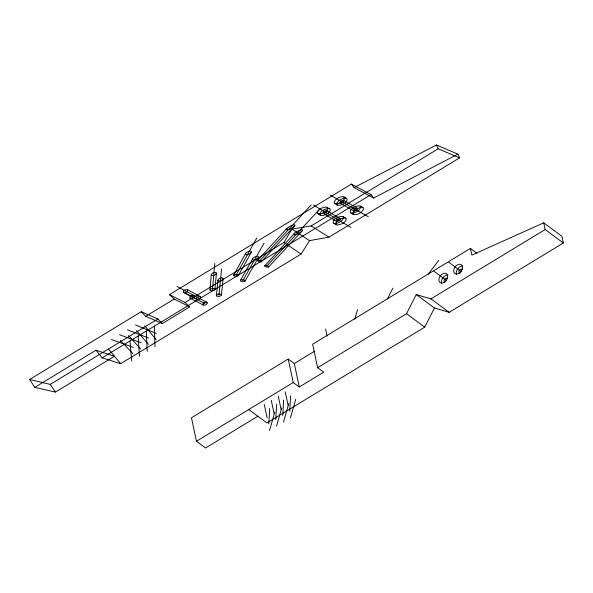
<?xml version="1.0" encoding="UTF-8"?>
<svg xmlns="http://www.w3.org/2000/svg" width="593" height="593" viewBox="0 0 593 593"><rect width="100%" height="100%" fill="white"/><g stroke="black" fill="none" stroke-linecap="round" stroke-linejoin="round"><path stroke-width="0.89" d="M216.438 273.039C214.57 271.305 211.909 273.01 211.271 274.7L209.996 289.881A1.438 0.904 -12 0 0 210.241 290.392L211.642 290.829A3.388 2.127 -12 0 0 213.095 290.689L213.517 290.57A2.594 1.631 -12 0 0 214.155 290.296L214.785 289.762A1.349 0.845 -12 0 0 214.903 289.436L216.438 273.084C216.23 274.455 212.835 276.753 211.271 274.7M217.913 280.259C218.854 282.194 222.123 280.593 223.02 279.051C222.523 276.294 218.031 278.643 217.913 280.259L216.43 295.425A1.49 0.934 -12 0 0 216.682 295.966M268.814 423.906L269.682 408.495M275.789 419.674L276.657 404.263M282.765 415.434L283.632 400.03M294.825 225.258L294.825 225.103A0.823 0.511 -12 0 0 294.462 224.762L290.822 225.688L286.997 228.29A3.817 2.394 -12 0 0 286.3 229.358L286.389 229.61A0.808 0.504 -12 0 0 286.708 229.854L290.348 228.935L294.217 226.289A3.825 2.402 -12 0 0 294.877 225.258M289.74 411.201L290.607 395.79M212.45 289.651L214.777 263.44M218.913 295.21L221.604 268.97M216.675 295.966L218.098 296.411A3.388 2.127 -12 0 0 219.573 296.27L219.795 296.211A2.72 1.712 -12 0 0 220.514 295.929L221.263 295.329A1.394 0.875 -12 0 0 221.389 295.003L223.153 278.636M360.781 207.394L359.076 210.048A10.237 6.427 -12 0 1 355.355 212.398L352.561 213.117A2.743 1.72 -12 0 1 350.752 212.85A2.305 1.453 -12 0 1 350.419 212.539L350.3 210.93L352.02 208.706A10.852 6.812 -12 0 1 353.769 207.424C356.526 205.615 360.351 204.926 362.923 207.632A2.29 1.438 -12 0 1 363.316 207.958L363.39 209.574L361.656 211.783A10.97 6.894 -12 0 1 359.914 213.05C357.164 214.851 353.317 215.593 350.774 212.828M343.629 217.898L341.946 220.463A10.326 6.486 -12 0 1 338.477 222.686L335.616 223.494A2.906 1.823 -12 0 1 333.481 223.235M302.474 230.329L302.467 230.002A0.838 0.526 -12 0 0 302.111 229.713L298.664 230.521L294.758 233.056L264.619 266.057A2.454 1.542 -12 0 0 264.856 266.272L265.597 266.68A6.093 3.825 -12 0 0 266.65 266.998L267.643 267.117A1.823 1.149 -12 0 0 268.214 267.08M269.57 430.444L274.789 412.091M276.546 426.204L281.757 407.858M283.521 421.971L288.732 403.625M290.496 417.739L295.707 399.385M354.762 319.293L357.505 309.635M302.504 230.329A4.136 2.594 -12 0 1 301.83 231.292L268.673 266.88L268.629 266.42A2.468 1.549 -12 0 0 268.392 266.198L267.651 265.797A6.093 3.825 -12 0 0 266.605 265.479L265.612 265.36A1.846 1.156 -12 0 0 265.041 265.39L264.574 265.597M245.524 253.641C245.354 256.191 249.89 253.886 250.454 253.181A4.329 2.72 -12 0 0 251.395 252.151C251.662 249.631 247.022 251.862 246.488 252.574A4.329 2.72 -12 0 0 245.509 253.634L233.746 275.063A0.919 0.578 -12 0 1 233.976 274.811L234.272 274.648A2.009 1.26 -12 0 1 234.924 274.448L235.999 274.359A4.151 2.609 -12 0 1 237.156 274.515L237.993 274.856M387.414 298.879L392.848 288.176M317.633 367.697L406.546 313.712L416.256 294.558L430.955 298.887L449.153 312.326L563.35 242.989L561.927 236.281L543.729 222.842L471.85 255.123L470.427 248.408L312.637 344.214L317.633 367.697L323.696 372.182L299.287 386.999L293.224 382.522L288.228 359.032L191.465 417.791L196.461 441.274L205.556 447.989L257.859 416.234M248.763 409.518L266.961 422.95L424.744 327.151L434.454 307.997L449.153 312.326M252.596 258.896C252.151 261.291 256.406 259.667 257.614 258.459A5.078 3.187 -12 0 0 258.333 257.747A3.647 2.29 -12 0 0 258.511 257.466C259.022 254.775 253.982 257.177 253.552 257.851A5.085 3.195 -12 0 0 252.781 258.607A3.64 2.283 -12 0 0 252.596 258.896L240.454 280.43A1.334 0.838 -12 0 0 240.706 281.126L241.64 281.571A4.151 2.609 -12 0 0 242.819 281.727L243.716 281.668A2.142 1.349 -12 0 0 244.464 281.467L244.842 281.267A0.956 0.6 -12 0 0 245.072 281.015L258.511 257.466M236.036 275.337L256.702 237.986M251.388 252.151L238.319 275.612A0.927 0.578 -12 0 1 238.089 275.864L237.8 276.027A2.001 1.253 -12 0 1 237.148 276.219L236.066 276.308A4.151 2.609 -12 0 1 234.91 276.16L234.072 275.819M242.767 280.719L264.048 243.197M268.703 266.843L268.273 267.065M459.545 157.901L457.937 154.136L373.605 198.032L371.025 194.593L351.404 184.112L169.413 294.61L185.046 302.504L284.003 242.426L291.919 229.076L311.162 225.933L438.249 148.769L459.545 157.901L328.974 237.178L309.516 240.625L291.919 229.076M185.046 302.504L189.745 306.877L162.341 323.519L157.886 318.997L141.26 311.703L29.65 379.468L34.809 387.377L95.984 350.233L102.166 357.838L120.661 363.665L301.066 254.123L309.516 240.625M428.213 274.196L438.746 260.305M286.968 228.327L257.577 260.394L257.659 260.876A2.661 1.675 -12 0 0 257.962 261.12L258.578 261.439A6.1 3.832 -12 0 0 259.615 261.75L260.772 261.876A1.66 1.038 -12 0 0 261.246 261.832L294.217 226.289M261.654 261.639L261.602 261.202A2.683 1.683 -12 0 0 261.261 260.913L260.646 260.601A6.1 3.832 -12 0 0 259.615 260.283L258.466 260.157A1.675 1.053 -12 0 0 257.985 260.201L257.607 260.371M259.615 261.016L311.147 204.926M294.536 233.286L294.551 233.271A4.018 2.52 -12 0 0 293.869 234.302L293.943 234.613A0.838 0.526 -12 0 0 294.269 234.858L297.886 233.983L301.844 231.3M266.628 266.235L319.16 209.737M141.26 311.703L145.722 316.321L174.134 299.065L189.745 306.877M29.65 379.468L50.197 384.383L157.886 318.997M102.166 357.838L371.025 194.593M34.809 387.377L55.453 392.077L114.449 356.252L95.984 350.233M288.228 359.032L294.298 363.516L314.764 351.086M196.461 441.274L293.224 382.522M430.955 298.887L545.152 229.55L563.35 242.989M351.404 184.112L354.11 187.558L436.47 145.011L457.937 154.136M354.229 210.938L355.125 210.752A3.951 2.483 -12 0 0 357.001 209.588L357.594 208.432M111.477 339.559L133.358 347.379M119.482 334.697L141.015 342.724M127.495 329.834L148.673 338.077M135.5 324.971L156.33 333.429M145.722 316.321L162.341 323.519M362.923 207.632L360.136 207.506L356.549 209.003A10.97 6.886 -12 0 0 354.792 210.285L353.057 212.516L353.169 214.117A2.283 1.438 -12 0 0 353.524 214.414M346.505 198.455L343.725 198.307L340.204 199.745A10.296 6.464 -12 0 0 338.492 201.005L336.839 203.206L337.002 204.807A2.416 1.52 -12 0 0 337.365 205.096L340.16 205.267L343.695 203.822A10.296 6.464 -12 0 0 345.385 202.576L347.046 200.397L346.912 198.788A2.424 1.52 -12 0 0 346.505 198.455C343.992 195.86 340.241 196.476 337.55 198.247A10.192 6.397 -12 0 0 335.846 199.5L334.207 201.694L334.378 203.295A2.439 1.534 -12 0 0 334.748 203.592L337.365 205.096M334.748 203.592L337.536 203.762L341.064 202.324A10.192 6.397 -12 0 0 342.747 201.086L344.392 198.907L344.259 197.299A2.446 1.534 -12 0 0 343.844 196.965M343.013 216.564L340.619 216.326L336.883 217.69A10.726 6.731 -12 0 0 335.141 218.861L333.207 221.056L333.229 222.975A2.313 1.453 -12 0 0 333.518 223.205L337.358 225.14L342.354 223.702A10.844 6.805 -12 0 0 344.088 222.538L346.038 220.359L346.06 218.432A2.29 1.438 -12 0 0 345.734 218.165L343.013 216.564A2.313 1.453 -12 0 1 343.34 216.83A3.135 1.972 -12 0 1 343.606 217.898M345.734 218.165L343.34 217.935L339.596 219.306A10.844 6.805 -12 0 0 337.847 220.477L335.897 222.679L335.912 224.599A2.29 1.438 -12 0 0 336.201 224.829M329.723 208.751L327.336 208.484L323.645 209.811A10.14 6.367 -12 0 0 321.539 211.301L319.923 213.473L320.146 215.037A2.424 1.52 -12 0 0 320.442 215.274L322.837 215.548L326.543 214.221A10.148 6.375 -12 0 0 328.633 212.746L330.249 210.597L330.064 209.018A2.424 1.527 -12 0 0 329.723 208.751L325.965 206.898L321.058 208.269A10.066 6.323 -12 0 0 319.36 209.411L317.5 211.582L317.596 213.487A2.446 1.534 -12 0 0 317.885 213.725L320.442 215.274M317.885 213.725L320.279 213.999L323.978 212.687A10.044 6.308 -12 0 0 326.061 211.219L327.662 209.062L327.469 207.491A2.446 1.534 -12 0 0 327.128 207.224M190.123 298.19L203.221 305.017M183.6 292.282A1.534 0.964 -12 0 0 183.8 292.416L196.943 299.339A1.564 0.986 -12 0 0 197.343 299.48L199.226 299.198A3.121 1.957 -12 0 0 200.523 298.286L200.664 296.811M183.296 292.23L204.993 303.66M176.936 286.419L206.772 302.311M354.11 187.558L373.605 198.032M329.997 195.008L368.372 216.786M353.598 210.819L340.13 203.125L342.154 202.873A3.995 2.513 -12 0 0 343.48 201.968L343.94 200.59M313.445 205.059L350.863 227.416M311.162 225.933L328.974 237.178M284.003 242.426L301.066 254.123M244.842 280.304L243.886 279.874A4.151 2.609 -12 0 0 242.715 279.726L241.825 279.785A2.157 1.356 -12 0 0 241.069 279.978L240.691 280.185A0.949 0.6 -12 0 0 240.454 280.43M470.427 248.408L476.972 253.248M448.768 262.254L461.302 271.512M433.943 271.253L446.477 280.511M416.256 294.558L434.454 307.997M406.546 313.712L424.744 327.151M169.413 294.61L174.134 299.065M187.647 289.807L187.477 291.319A3.276 2.053 -12 0 1 186.143 292.26L184.208 292.557A1.557 0.978 -12 0 1 183.8 292.416M189.908 298.034L190.071 296.5A3.276 2.061 -12 0 1 191.42 295.551L193.385 295.255A1.609 1.008 -12 0 1 194 295.536L193.852 297.078A3.247 2.038 -12 0 1 192.31 298.116L190.546 298.331A1.609 1.016 -12 0 1 189.901 298.034M183.593 292.275L183.763 290.763A3.276 2.053 -12 0 1 185.105 289.821L187.04 289.532A1.557 0.978 -12 0 1 187.447 289.673L200.471 296.678A1.564 0.978 -12 0 0 200.063 296.537L198.173 296.811A3.121 1.957 -12 0 0 196.876 297.723L196.735 299.198A1.549 0.971 -12 0 0 196.943 299.339M120.453 340.426L133.025 353.784M128.525 335.527L140.741 349.099M136.598 330.627L148.458 344.407M108.408 349.04L120.661 363.665M144.67 325.727L156.174 339.722M323.066 213.154L323.682 211.738A3.981 2.498 -12 0 1 324.875 210.967L326.862 210.678L340.182 218.572L338.084 218.839A4.195 2.631 -12 0 0 336.868 219.625L336.268 221.13M327.091 210.826L326.521 212.316A3.981 2.498 -12 0 1 325.335 213.087L323.244 213.332L336.387 221.226A1.016 0.637 -12 0 0 336.876 221.352L338.069 221.137A4.01 2.52 -12 0 0 339.848 220.018L340.419 218.884M339.974 202.999L340.426 201.627A3.995 2.513 -12 0 1 341.753 200.716L343.688 200.419L357.342 208.113L355.303 208.38A4.21 2.646 -12 0 0 353.947 209.314L353.45 210.693A1.001 0.63 -12 0 0 354.229 210.93M50.197 384.383L55.453 392.077M436.47 145.011L438.249 148.769M543.729 222.842L545.152 229.55M325.601 329.004L327.106 336.105M294.298 363.516L299.287 386.999M285.226 391.825L288.072 405.219M278.25 396.057L281.097 409.452M271.275 400.297L274.122 413.684M264.3 404.53L267.146 417.917M129.993 341.057L131.676 360.9M138.125 336.12L139.451 356.178M146.263 331.183L147.227 351.456M154.402 326.239L155.003 346.735M216.43 295.425A1.394 0.875 -12 0 1 216.556 295.092L217.305 294.491A2.728 1.712 -12 0 1 218.031 294.21L218.246 294.15A3.388 2.127 -12 0 1 219.714 294.009L221.137 294.454A1.49 0.934 -12 0 1 221.397 295.003M360.166 206.045A2.743 1.727 -12 0 1 360.722 207.394M209.996 289.881A1.342 0.845 -12 0 1 210.122 289.554L210.752 289.013A2.602 1.631 -12 0 1 211.39 288.739L211.812 288.621A3.388 2.127 -12 0 1 213.265 288.487L214.666 288.91A1.438 0.904 -12 0 1 214.911 289.436M234.102 275.789A1.334 0.838 -12 0 1 233.686 275.063M244.82 280.319A1.334 0.838 -12 0 1 245.124 281.023M237.956 274.885A1.342 0.845 -12 0 1 238.379 275.612M441.622 283.083A5.507 3.743 -53.6 0 1 443.045 277.613A5.507 3.743 -53.6 0 1 447.937 275.145M456.573 274.433A5.507 3.743 -53.6 0 1 457.707 268.814A5.507 3.743 -53.6 0 1 462.755 266.146M445.061 282.038A2.202 1.497 -53.6 0 1 444.624 279.251A2.202 1.497 -53.6 0 1 447.456 278.591M460.39 273.017A2.202 1.497 -53.6 0 1 459.264 270.541A2.202 1.497 -53.6 0 1 462.281 269.593M207.246 303.023L206.853 303.95A3.091 1.942 -12 0 1 205.356 304.95L203.636 305.158A1.616 1.016 -12 0 1 202.999 304.861L203.14 303.364A3.091 1.942 -12 0 1 204.637 302.363L206.364 302.163A1.616 1.016 -12 0 1 206.964 302.437L207.246 303.023M443.972 282.461A5.507 3.743 -53.6 0 0 446.744 273.87A5.507 3.743 -53.6 0 0 439.131 278.117A5.507 3.743 -53.6 0 0 443.972 282.461M458.789 273.462A5.507 3.743 -53.6 0 0 461.562 264.871A5.507 3.743 -53.6 0 0 453.949 269.118A5.507 3.743 -53.6 0 0 458.789 273.462"/></g></svg>
